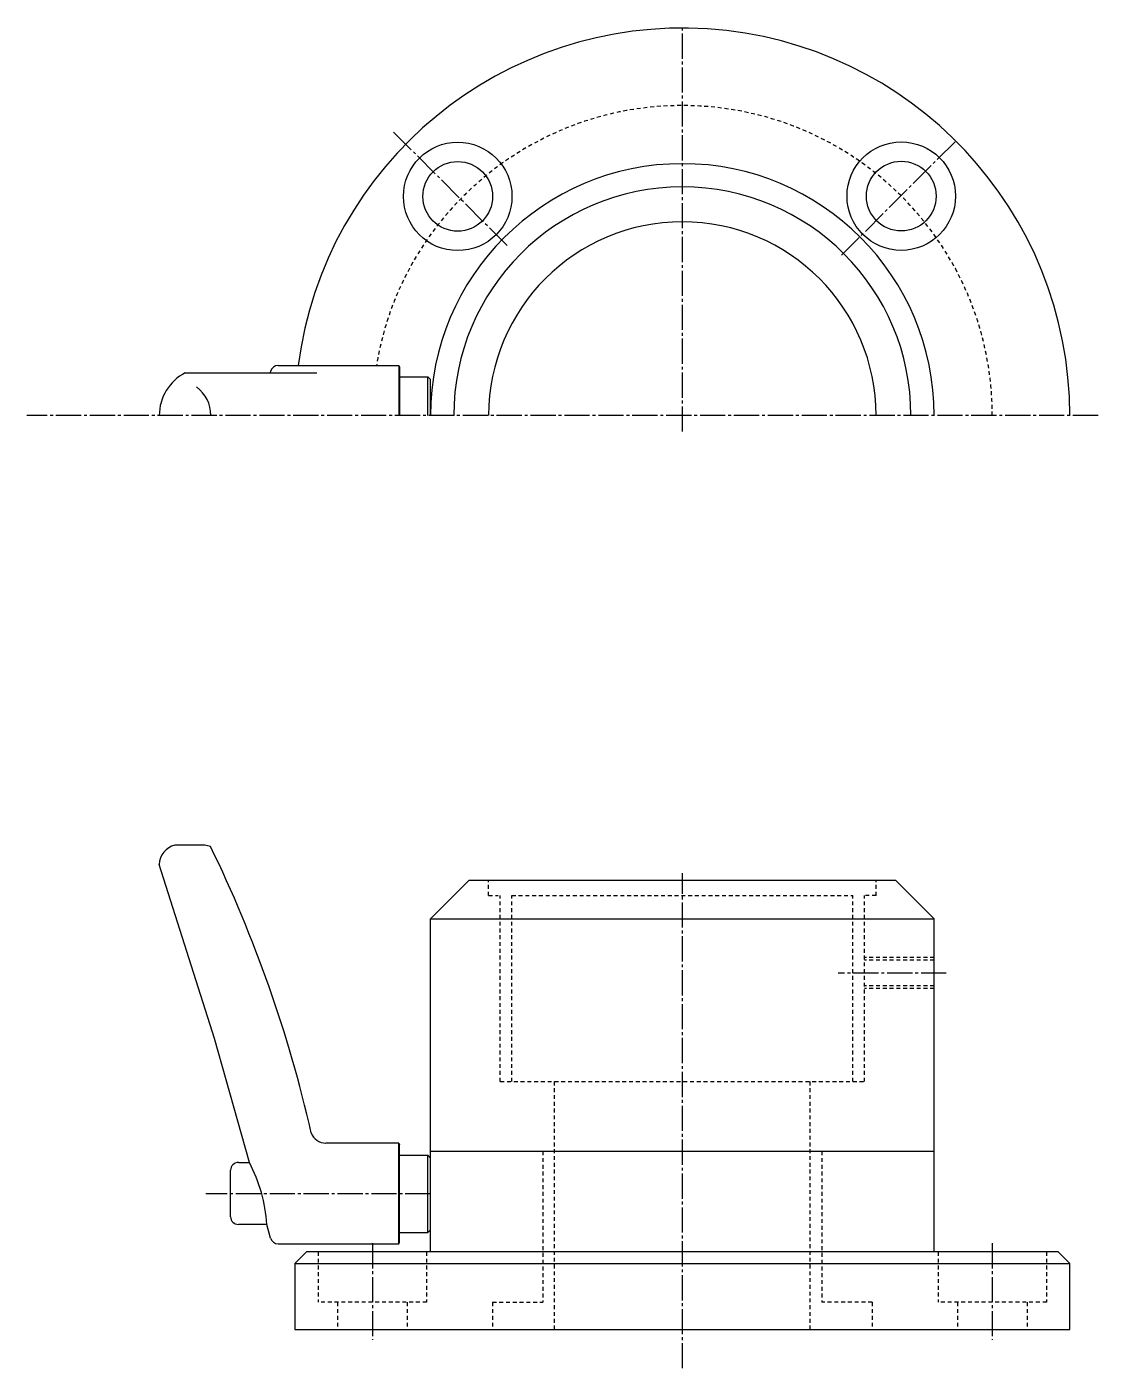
# Model space of a CAD drawing. Extents: x 35 to 390, y 27 to 289.
# Drawn here: x 251.9 to 390.2, y 115.7 to 288.8 of the extents above; entities outside this region: 2.
import ezdxf

# ---------------------------------------------------------------- set-up
doc = ezdxf.new("R2010")
doc.units = 0
doc.header["$LTSCALE"] = 0.25
doc.linetypes.add('CENTER', pattern=[17.5, 13, -1.5, 1.5, -1.5])
doc.linetypes.add('DASHED', pattern=[3.5, 2, -1.5])
doc.layers.get('0').update_dxf_attribs({"linetype": 'CONTINUOUS'})
doc.layers.add('CENTER', color=1, linetype='CENTER')
doc.styles.get("Standard").update_dxf_attribs({"font": 'txt.shx'})

msp = doc.modelspace()

# ---------------------------------------------------------------- linework, layer by layer
for p, q in [((272.36, 244.14), (283.32, 244.14)), ((283.38, 244.35), (283.32, 244.14)), ((283.32, 244.14), (289.35, 244.14)), ((284.34, 245.08), (299.93, 245.08)), ((299.93, 245.08), (299.93, 238.64)), ((299.93, 245.08), (300.01, 244.88)), ((300.01, 244.88), (300.01, 243.64)), ((300.01, 243.64), (300.01, 238.64)), ((300.01, 243.64), (303.65, 243.64)), ((303.65, 238.64), (303.65, 243.64)), ((304.01, 243.27), (303.65, 243.64)), ((304.01, 238.64), (304.01, 243.27)), ((274.87, 183.16), (271.03, 183.16)), ((276.12, 158.21), (269.01, 180.67)), ((304.01, 173.66), (309.01, 178.66)), ((309.01, 178.66), (364.01, 178.66)), ((364.01, 178.66), (369.01, 173.66)), ((304.01, 130.66), (304.01, 173.66)), ((304.01, 173.66), (369.01, 173.66)), ((369.01, 130.66), (369.01, 173.66)), ((280.63, 142.21), (276.12, 158.21)), ((299.93, 144.71), (290.5, 144.71)), ((299.93, 131.71), (299.93, 144.71)), ((299.93, 144.71), (300.01, 144.51)), ((300.01, 143.16), (300.01, 144.51)), ((279.21, 142.21), (280.63, 142.21)), ((300.01, 133.16), (300.01, 143.16)), ((300.01, 143.16), (303.65, 143.16)), ((303.65, 133.16), (303.65, 143.16)), ((304.01, 142.79), (303.65, 143.16)), ((304.01, 143.66), (369.01, 143.66)), ((278.21, 135.21), (278.21, 141.21)), ((282.88, 134.21), (279.21, 134.21)), ((283.38, 132.44), (282.88, 134.21)), ((304.01, 133.52), (303.65, 133.16)), ((284.34, 131.71), (299.93, 131.71)), ((299.93, 131.71), (300.01, 131.91)), ((300.01, 133.16), (303.65, 133.16)), ((300.01, 131.91), (300.01, 133.16)), ((288.01, 130.66), (286.51, 129.16)), ((385.01, 130.66), (288.01, 130.66)), ((385.01, 130.66), (386.51, 129.16)), ((286.51, 129.16), (286.51, 120.66)), ((286.51, 129.16), (386.51, 129.16)), ((386.51, 120.66), (386.51, 129.16)), ((286.51, 120.66), (386.51, 120.66))]:
    msp.add_line(p, q)
at = {"color": 3, "linetype": 'DASHED'}
for p, q in [((311.51, 176.66), (311.51, 178.66)), ((361.51, 176.66), (361.51, 178.66)), ((311.51, 176.66), (312.76, 176.66)), ((313.01, 152.66), (313.01, 176.66)), ((314.51, 152.66), (314.51, 176.66)), ((314.51, 176.66), (358.51, 176.66)), ((358.51, 152.66), (358.51, 176.66)), ((360.01, 152.66), (360.01, 176.66)), ((361.51, 176.66), (360.01, 176.66)), ((369.01, 168.66), (360.01, 168.66)), ((369.01, 168.31), (360.01, 168.31)), ((369.01, 165.01), (360.01, 165.01)), ((369.01, 164.66), (360.01, 164.66)), ((313.01, 152.66), (360.01, 152.66)), ((320.01, 120.66), (320.01, 152.66)), ((353.01, 120.66), (353.01, 152.66)), ((318.51, 143.66), (318.51, 124.16)), ((354.51, 143.66), (354.51, 124.16)), ((289.51, 130.66), (289.51, 124.16)), ((303.51, 130.66), (303.51, 124.16)), ((369.51, 130.66), (369.51, 124.16)), ((383.51, 130.66), (383.51, 124.16)), ((303.51, 124.16), (289.51, 124.16)), ((292.01, 124.16), (292.01, 120.66)), ((301.01, 124.16), (301.01, 120.66)), ((312.01, 124.16), (312.01, 120.66)), ((312.01, 124.16), (318.51, 124.16)), ((361.01, 124.16), (354.51, 124.16)), ((361.01, 124.16), (361.01, 120.66)), ((383.51, 124.16), (369.51, 124.16)), ((372.01, 124.16), (372.01, 120.66)), ((381.01, 124.16), (381.01, 120.66))]:
    msp.add_line(p, q, dxfattribs=at)
at = {"color": 1, "linetype": 'CENTER'}
for p, q in [((296.51, 131.79), (296.51, 119.3)), ((376.51, 131.79), (376.51, 119.3))]:
    msp.add_line(p, q, dxfattribs=at)
for centre, radius in [((307.52, 266.92), 7), ((364.76, 266.95), 7), ((307.52, 266.92), 4.5), ((364.76, 266.95), 4.5)]:
    msp.add_circle(centre, radius)
for centre, radius, start, end in [((336.51, 238.64), 50, 0, 172.5958), ((336.51, 238.64), 32.5, 0, 180), ((336.51, 238.64), 29.5, 0, 180), ((336.51, 238.64), 25, 0, 180), ((275.21, 238.64), 6.2, 117.3186, 180), ((284.34, 244.08), 1, 90, 164.2753), ((271.06, 238.64), 4.6, 0, 53.0101), ((271.59, 180.64), 2.58, 102.6317, 179.2795), ((274.06, 177.21), 6, 75.017, 82.2759), ((121.58, 108.06), 171.3, 12.8123, 25.9457), ((290.5, 146.71), 2, 199.379, 270), ((279.21, 141.21), 1, 90, 180), ((263.2, 132.99), 19.72, 3.5609, 27.8886), ((279.21, 135.21), 1, 180, 270), ((284.34, 132.71), 1, 195.7247, 270)]:
    msp.add_arc(centre, radius, start, end)
at = {"color": 3, "linetype": 'DASHED'}
msp.add_arc((336.51, 238.64), 40, 0, 170.7301, dxfattribs=at)
at = {"layer": 'CENTER', "color": 1, "linetype": 'CENTER'}
for p, q in [((336.51, 236.56), (336.51, 288.8)), ((313.91, 260.56), (299.23, 275.23)), ((357.03, 259.31), (371.71, 273.98)), ((390.17, 238.64), (251.91, 238.64)), ((336.51, 115.66), (336.51, 179.57)), ((370.57, 166.66), (356.62, 166.66)), ((304.01, 138.16), (275.02, 138.16))]:
    msp.add_line(p, q, dxfattribs=at)

# ---------------------------------------------------------------- texts
for p in [(34.15, 42), (34.15, 27)]:
    msp.add_text('ROCN42', height=4).set_placement(p)

doc.saveas('drawing.dxf')
